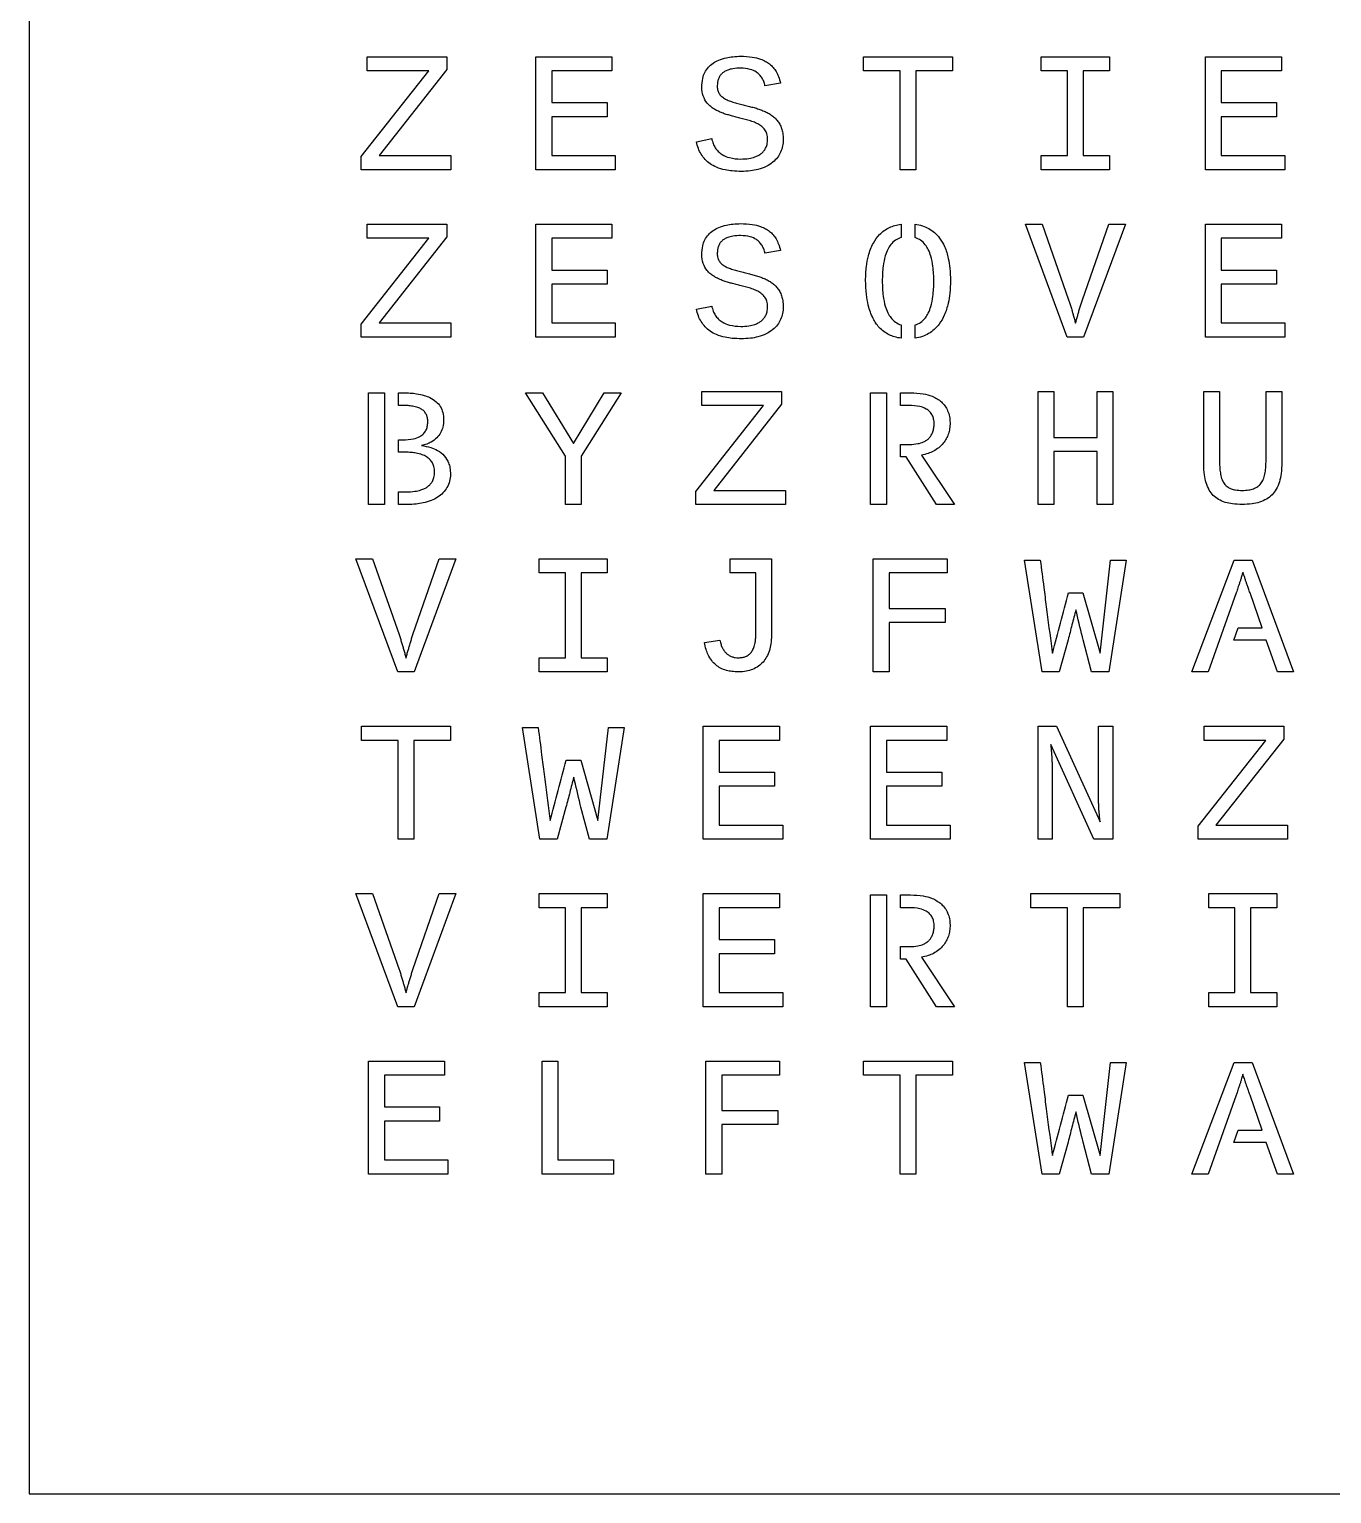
# Model space of a CAD drawing. Extents: x 0 to 550, y 0 to 550.
# Drawn here: x 0 to 259.4, y 0 to 291.6 of the extents above; entities that cross this region are included whole.
import ezdxf

# ---------------------------------------------------------------- set-up
doc = ezdxf.new("R2010")
doc.units = 0
doc.header["$MEASUREMENT"] = 0
for name, color, linetype in [('Rectangle', 7, 'Continuous'), ('ShapeString078', 7, 'Continuous'), ('ShapeString079', 7, 'Continuous'), ('ShapeString080', 7, 'Continuous'), ('ShapeString081', 7, 'Continuous'), ('ShapeString082', 7, 'Continuous'), ('ShapeString083', 7, 'Continuous'), ('ShapeString091', 7, 'Continuous'), ('ShapeString092', 7, 'Continuous'), ('ShapeString093', 7, 'Continuous'), ('ShapeString094', 7, 'Continuous'), ('ShapeString095', 7, 'Continuous'), ('ShapeString096', 7, 'Continuous'), ('ShapeString104', 7, 'Continuous'), ('ShapeString105', 7, 'Continuous'), ('ShapeString106', 7, 'Continuous'), ('ShapeString107', 7, 'Continuous'), ('ShapeString108', 7, 'Continuous'), ('ShapeString109', 7, 'Continuous'), ('ShapeString117', 7, 'Continuous'), ('ShapeString118', 7, 'Continuous'), ('ShapeString119', 7, 'Continuous'), ('ShapeString120', 7, 'Continuous'), ('ShapeString121', 7, 'Continuous'), ('ShapeString122', 7, 'Continuous'), ('ShapeString130', 7, 'Continuous'), ('ShapeString131', 7, 'Continuous'), ('ShapeString132', 7, 'Continuous'), ('ShapeString133', 7, 'Continuous'), ('ShapeString134', 7, 'Continuous'), ('ShapeString135', 7, 'Continuous'), ('ShapeString143', 7, 'Continuous'), ('ShapeString144', 7, 'Continuous'), ('ShapeString145', 7, 'Continuous'), ('ShapeString146', 7, 'Continuous'), ('ShapeString147', 7, 'Continuous'), ('ShapeString148', 7, 'Continuous'), ('ShapeString156', 7, 'Continuous'), ('ShapeString157', 7, 'Continuous'), ('ShapeString158', 7, 'Continuous'), ('ShapeString159', 7, 'Continuous'), ('ShapeString160', 7, 'Continuous'), ('ShapeString161', 7, 'Continuous')]:
    doc.layers.add(name, color=color, linetype=linetype)

msp = doc.modelspace()

# ---------------------------------------------------------------- linework, layer by layer
at = {"layer": 'Rectangle', "flags": 128}
msp.add_lwpolyline([(0, 0), (550, 0), (550, 550), (0, 550), (0, 0)], dxfattribs=at)
at = {"layer": 'ShapeString078', "flags": 128}
msp.add_lwpolyline([(79.58, 283.33), (67.29, 283.34), (67.29, 286.15), (83.15, 286.15), (83.15, 283.61), (69.66, 266.46), (83.93, 266.46), (83.93, 263.64), (66.09, 263.64), (66.09, 266.25), (79.58, 283.33)], dxfattribs=at)
at = {"layer": 'ShapeString079', "flags": 128}
msp.add_lwpolyline([(115.06, 277.01), (115.06, 274.19), (104.04, 274.19), (104.04, 266.46), (116.71, 266.46), (116.71, 263.64), (100.89, 263.64), (100.89, 286.15), (116.04, 286.15), (116.04, 283.34), (104.04, 283.34), (104.04, 277.01), (115.06, 277.01)], dxfattribs=at)
at = {"layer": 'ShapeString080', "flags": 128}
msp.add_lwpolyline([(148.97, 273.44, -0.047418), (149.45, 272.73, -0.042652), (149.83, 271.85, -0.049184), (150.05, 270.94, -0.035854), (150.15, 269.64, -0.051346), (150.02, 268.37, -0.051361), (149.63, 267.16, -0.062202), (149, 266.08, -0.058509), (148.07, 265.13, -0.058916), (146.78, 264.3, -0.050552), (145.1, 263.68, -0.034401), (143.63, 263.41, -0.028144), (141.8, 263.31, -0.023106), (140.01, 263.39, -0.028585), (138.58, 263.61, -0.045252), (136.86, 264.14, -0.056557), (135.59, 264.83, -0.050795), (134.59, 265.7, -0.051502), (133.8, 266.75, -0.045413), (133.25, 267.87, -0.040093), (132.86, 269.21), (135.9, 269.83, 0.040071), (136.21, 268.83, 0.046579), (136.61, 268.03, 0.055529), (137.22, 267.28, 0.055685), (137.97, 266.67, 0.082081), (139.47, 266.04, 0.059161), (141.69, 265.77, 0.03572), (143.32, 265.89, 0.04852), (144.49, 266.18, 0.038219), (145.18, 266.48, 0.043895), (145.73, 266.84, 0.051802), (146.25, 267.33, 0.052241), (146.64, 267.92, 0.070384), (146.92, 268.68, 0.053186), (147.04, 269.75, 0.071918), (146.88, 270.8, 0.088257), (146.5, 271.58, 0.05884), (145.89, 272.22, 0.053397), (145.08, 272.76, 0.031477), (144.19, 273.17, 0.027266), (143.11, 273.51, 0.00171), (142.02, 273.79, 0.00191), (141.05, 274.04, -0.002624), (140.08, 274.3, -0.002977), (139.23, 274.54, -0.01315), (138.4, 274.8, -0.013547), (137.62, 275.1, -0.02304), (136.86, 275.45, -0.023934), (136.18, 275.85, -0.037848), (135.55, 276.34, -0.038865), (135.01, 276.9, -0.088454), (134.23, 278.32, -0.082002), (133.94, 280.04, -0.049421), (134.12, 281.83, -0.07155), (134.54, 283.01, -0.060718), (135.25, 284.04, -0.062059), (136.17, 284.85, -0.053002), (137.32, 285.47, -0.044244), (138.82, 285.95, -0.02972), (140.11, 286.15, -0.024461), (141.69, 286.23, -0.036312), (143.99, 286.06, -0.048837), (145.65, 285.65, -0.037608), (146.63, 285.22, -0.042733), (147.42, 284.71, -0.049583), (148.14, 284.01, -0.049839), (148.72, 283.2, -0.03681), (149.2, 282.18, -0.030732), (149.61, 280.89), (146.51, 280.35, 0.037876), (146.26, 281.2, 0.044274), (145.93, 281.88, 0.054284), (145.42, 282.54, 0.055578), (144.81, 283.06, 0.085547), (143.55, 283.62, 0.062356), (141.67, 283.86, 0.036961), (140.14, 283.74, 0.052233), (139.09, 283.47, 0.044062), (138.46, 283.17, 0.051669), (137.97, 282.81, 0.060674), (137.55, 282.32, 0.059282), (137.25, 281.73, 0.049847), (137.08, 281.07, 0.039569), (137.01, 280.22, 0.070469), (137.13, 279.4, 0.079829), (137.44, 278.73, 0.060075), (137.94, 278.19, 0.053182), (138.63, 277.71, 0.030188), (139.4, 277.36, 0.025206), (140.37, 277.05, 0.00064), (141.38, 276.79, 0.000628), (142.4, 276.52, -0.002952), (143.42, 276.25, -0.003246), (144.34, 276, -0.015457), (145.26, 275.72, -0.016129), (146.11, 275.39, -0.023944), (146.95, 275.01, -0.02551), (147.7, 274.58, -0.042603), (148.38, 274.06, -0.042628), (148.97, 273.44)], format="xyb", dxfattribs=at)
at = {"layer": 'ShapeString081', "flags": 128}
msp.add_lwpolyline([(173.44, 283.34), (166.14, 283.34), (166.14, 286.15), (183.88, 286.15), (183.88, 283.34), (176.58, 283.34), (176.58, 263.64), (173.44, 263.64), (173.44, 283.34)], dxfattribs=at)
at = {"layer": 'ShapeString082', "flags": 128}
msp.add_lwpolyline([(209.91, 266.46), (215.12, 266.46), (215.12, 263.64), (201.55, 263.64), (201.55, 266.46), (206.76, 266.46), (206.76, 283.34), (201.55, 283.34), (201.55, 286.15), (215.12, 286.15), (215.12, 283.34), (209.91, 283.34), (209.91, 266.46)], dxfattribs=at)
at = {"layer": 'ShapeString083', "flags": 128}
msp.add_lwpolyline([(234.22, 286.15), (249.38, 286.15), (249.38, 283.34), (237.38, 283.34), (237.38, 277.01), (248.39, 277.01), (248.39, 274.19), (237.38, 274.19), (237.38, 266.46), (250.05, 266.46), (250.05, 263.64), (234.22, 263.64), (234.22, 286.15)], dxfattribs=at)
at = {"layer": 'ShapeString091', "flags": 128}
msp.add_lwpolyline([(83.15, 252.82), (83.15, 250.28), (69.66, 233.12), (83.93, 233.12), (83.93, 230.31), (66.09, 230.31), (66.09, 232.91), (79.58, 249.99), (67.29, 250), (67.29, 252.82), (83.15, 252.82)], dxfattribs=at)
at = {"layer": 'ShapeString092', "flags": 128}
msp.add_lwpolyline([(104.04, 250), (104.04, 243.67), (115.06, 243.67), (115.06, 240.86), (104.04, 240.86), (104.04, 233.12), (116.71, 233.12), (116.71, 230.31), (100.89, 230.31), (100.89, 252.82), (116.04, 252.82), (116.04, 250), (104.04, 250)], dxfattribs=at)
at = {"layer": 'ShapeString093', "flags": 128}
msp.add_lwpolyline([(134.54, 249.68, -0.060785), (135.25, 250.7, -0.062157), (136.17, 251.51, -0.05302), (137.32, 252.14, -0.044269), (138.82, 252.61, -0.029742), (140.11, 252.82, -0.02448), (141.69, 252.9, -0.036312), (143.99, 252.73, -0.048837), (145.65, 252.32, -0.037608), (146.63, 251.89, -0.042733), (147.42, 251.37, -0.049583), (148.14, 250.68, -0.049839), (148.72, 249.86, -0.036738), (149.2, 248.84, -0.030695), (149.61, 247.55), (146.51, 247.02, 0.037876), (146.26, 247.86, 0.044274), (145.93, 248.54, 0.054284), (145.42, 249.2, 0.055578), (144.81, 249.72, 0.085547), (143.55, 250.29, 0.062356), (141.67, 250.52, 0.036961), (140.14, 250.41, 0.052233), (139.09, 250.14, 0.044062), (138.46, 249.84, 0.051669), (137.97, 249.48, 0.060674), (137.55, 248.99, 0.059282), (137.25, 248.4, 0.049721), (137.08, 247.74, 0.039569), (137.01, 246.88, 0.070469), (137.13, 246.06, 0.079829), (137.44, 245.4, 0.060075), (137.94, 244.85, 0.053182), (138.63, 244.38, 0.030062), (139.4, 244.03, 0.025095), (140.37, 243.72, 0.000523), (141.38, 243.46, 0.000512), (142.4, 243.19, -0.003072), (143.42, 242.92, -0.003377), (144.34, 242.66, -0.01533), (145.26, 242.38, -0.016004), (146.11, 242.06, -0.024069), (146.95, 241.68, -0.025627), (147.7, 241.25, -0.042848), (148.38, 240.73, -0.042807), (148.97, 240.1, -0.047601), (149.45, 239.39, -0.042736), (149.83, 238.52, -0.049255), (150.05, 237.6, -0.03587), (150.15, 236.31, -0.051346), (150.02, 235.04, -0.051438), (149.63, 233.83, -0.062202), (149, 232.75, -0.058509), (148.07, 231.79, -0.058916), (146.78, 230.97, -0.050552), (145.1, 230.35, -0.034401), (143.63, 230.08, -0.028144), (141.8, 229.98, -0.023106), (140.01, 230.06, -0.028585), (138.58, 230.28, -0.045252), (136.86, 230.8, -0.056557), (135.59, 231.5, -0.050773), (134.59, 232.37, -0.051488), (133.8, 233.42, -0.045419), (133.25, 234.53, -0.040104), (132.86, 235.88), (135.9, 236.5, 0.040057), (136.21, 235.5, 0.046566), (136.61, 234.7, 0.055524), (137.22, 233.94, 0.055687), (137.97, 233.34, 0.082104), (139.47, 232.71, 0.059182), (141.69, 232.44, 0.035741), (143.32, 232.56, 0.048547), (144.49, 232.84, 0.038234), (145.18, 233.15, 0.043905), (145.74, 233.51, 0.051795), (146.25, 234, 0.052224), (146.64, 234.59, 0.070384), (146.92, 235.35, 0.053186), (147.04, 236.42, 0.071918), (146.88, 237.47, 0.088091), (146.5, 238.25, 0.05884), (145.89, 238.89, 0.053397), (145.08, 239.43, 0.031253), (144.19, 239.84, 0.027053), (143.11, 240.18, 0.00171), (142.02, 240.46, 0.00191), (141.05, 240.71, -0.002495), (140.08, 240.96, -0.002832), (139.23, 241.2, -0.013012), (138.4, 241.46, -0.013409), (137.62, 241.76, -0.022904), (136.86, 242.11, -0.023809), (136.18, 242.52, -0.037587), (135.55, 243, -0.038662), (135.01, 243.56, -0.088478), (134.23, 244.98, -0.081978), (133.94, 246.71, -0.049421), (134.12, 248.5, -0.07155), (134.54, 249.68)], format="xyb", dxfattribs=at)
at = {"layer": 'ShapeString094', "flags": 128}
for points in [[(169.88, 241.48, 0.02956), (170.06, 238.48, 0.042871), (170.48, 236.45, 0.040471), (170.99, 235.13, 0.051517), (171.58, 234.18, 0.073789), (172.51, 233.29, 0.077781), (173.61, 232.74), (173.61, 230.08, -0.037379), (172.34, 230.36, -0.041567), (171.25, 230.78, -0.046305), (170.2, 231.42, -0.045903), (169.27, 232.25, -0.071569), (168.05, 234.02, -0.054979), (167.09, 236.64, -0.033818), (166.71, 238.8, -0.026594), (166.56, 241.59, -0.028306), (166.72, 244.39, -0.036685), (167.12, 246.52, -0.056189), (168.11, 249.04, -0.072303), (169.34, 250.75, -0.045189), (170.26, 251.53, -0.045174), (171.3, 252.14, -0.040111), (172.37, 252.54, -0.036027), (173.61, 252.8), (173.61, 250.13, 0.07998), (172.51, 249.6, 0.076139), (171.57, 248.72, 0.052647), (170.99, 247.78, 0.041057), (170.47, 246.47, 0.042868), (170.06, 244.46, 0.029404), (169.88, 241.48)], [(183.45, 241.54, -0.024882), (183.32, 239.05, -0.030613), (183, 237.04, -0.047019), (182.23, 234.68, -0.057171), (181.21, 232.91, -0.048918), (180.22, 231.82, -0.051949), (179.1, 231, -0.049713), (177.87, 230.44, -0.045065), (176.41, 230.08), (176.41, 232.72, 0.08097), (177.52, 233.24, 0.07678), (178.46, 234.13, 0.052577), (179.04, 235.07, 0.040861), (179.55, 236.4, 0.042482), (179.96, 238.41, 0.029115), (180.14, 241.41, 0.029284), (179.96, 244.41, 0.042633), (179.55, 246.43, 0.040699), (179.04, 247.76, 0.052152), (178.45, 248.7, 0.075576), (177.52, 249.59, 0.07971), (176.41, 250.13), (176.41, 252.82, -0.044905), (177.88, 252.48, -0.049672), (179.13, 251.92, -0.052189), (180.27, 251.11, -0.04926), (181.27, 250.03, -0.061696), (182.27, 248.34, -0.048636), (183.03, 245.97, -0.029729), (183.33, 244.02, -0.023728), (183.45, 241.54)]]:
    msp.add_lwpolyline(points, format="xyb", dxfattribs=at)
at = {"layer": 'ShapeString095', "flags": 128}
msp.add_lwpolyline([(209.98, 230.31), (206.71, 230.31), (198.38, 252.82), (201.7, 252.82), (206.98, 237.74, -0.006562), (207.23, 236.99, -0.006122), (207.48, 236.18, -0.001622), (207.72, 235.36, -0.001881), (207.92, 234.66, -0.002292), (208.15, 233.86, -0.002368), (208.36, 233.08, -0.00277), (208.56, 233.82, -0.002565), (208.79, 234.63, -0.001669), (208.99, 235.32, -0.001418), (209.23, 236.13, -0.003515), (209.49, 236.96, -0.003684), (209.75, 237.74), (214.99, 252.82), (218.3, 252.82), (209.98, 230.31)], format="xyb", dxfattribs=at)
at = {"layer": 'ShapeString096', "flags": 128}
msp.add_lwpolyline([(234.22, 252.82), (249.38, 252.82), (249.38, 250), (237.38, 250), (237.38, 243.67), (248.39, 243.67), (248.39, 240.86), (237.38, 240.86), (237.38, 233.12), (250.05, 233.12), (250.05, 230.31), (234.22, 230.31), (234.22, 252.82)], dxfattribs=at)
at = {"layer": 'ShapeString104', "flags": 128}
msp.add_lwpolyline([(67.55, 219.22), (70.71, 219.22), (70.71, 196.98), (67.55, 196.98), (67.55, 219.22)], dxfattribs=at)
msp.add_lwpolyline([(83.18, 200.36, -0.059279), (82.37, 199.29, -0.058832), (81.33, 198.43, -0.047922), (80.04, 197.77, -0.041113), (78.44, 197.28, -0.029056), (77.03, 197.06, -0.024377), (75.34, 196.98), (73.52, 196.98), (73.52, 199.5), (75.09, 199.5, 0.031658), (76.79, 199.61, 0.043554), (77.99, 199.87, 0.036108), (78.73, 200.16, 0.042965), (79.31, 200.5, 0.055459), (79.87, 201, 0.058396), (80.28, 201.58, 0.069499), (80.58, 202.38, 0.05504), (80.7, 203.45, 0.057397), (80.58, 204.53, 0.07629), (80.27, 205.28, 0.064614), (79.78, 205.93, 0.060792), (79.09, 206.47, 0.053346), (78.24, 206.89, 0.041046), (77.04, 207.21, 0.025007), (76.08, 207.34, 0.020133), (74.86, 207.38), (73.52, 207.38), (73.52, 209.84), (74.41, 209.84, 0.050149), (76.52, 210.05, 0.078423), (77.79, 210.52, 0.069992), (78.51, 211.07, 0.076244), (78.99, 211.74, 0.065279), (79.26, 212.48, 0.053218), (79.36, 213.43, 0.047183), (79.28, 214.24, 0.059208), (79.08, 214.87, 0.076538), (78.69, 215.47, 0.074642), (78.12, 215.95, 0.0547), (77.38, 216.29, 0.039861), (76.3, 216.55, 0.022796), (75.45, 216.66, 0.018086), (74.38, 216.69), (73.52, 216.69), (73.52, 219.22), (74.35, 219.22, -0.016971), (75.87, 219.17, -0.020641), (77.12, 219.03, -0.032413), (78.64, 218.7, -0.041567), (79.78, 218.27, -0.066437), (81.02, 217.45, -0.077852), (81.85, 216.48, -0.075014), (82.34, 215.32, -0.06232), (82.52, 213.82, -0.057786), (82.36, 212.4, -0.068222), (81.92, 211.26, -0.071867), (81.17, 210.26, -0.063378), (80.05, 209.41, -0.043451), (79.2, 209.01, -0.036015), (78.11, 208.7, -0.04528), (79.97, 208.33, -0.058761), (81.32, 207.75, -0.082736), (82.62, 206.68, -0.083036), (83.5, 205.25, -0.056304), (83.77, 204.31, -0.039975), (83.88, 202.93, -0.065847), (83.7, 201.6, -0.066377), (83.18, 200.36)], format="xyb", dxfattribs=at)
at = {"layer": 'ShapeString105', "flags": 128}
msp.add_lwpolyline([(106.79, 206.6), (98.81, 219.22), (102.19, 219.22), (108.36, 209.14), (114.49, 219.22), (117.87, 219.22), (109.89, 206.6), (109.89, 196.98), (106.79, 196.98), (106.79, 206.6)], dxfattribs=at)
at = {"layer": 'ShapeString106', "flags": 128}
msp.add_lwpolyline([(146.25, 216.66), (133.96, 216.67), (133.96, 219.49), (149.82, 219.49), (149.82, 216.95), (136.33, 199.79), (150.6, 199.79), (150.6, 196.98), (132.76, 196.98), (132.76, 199.58), (146.25, 216.66)], dxfattribs=at)
at = {"layer": 'ShapeString107', "flags": 128}
msp.add_lwpolyline([(167.55, 219.22), (170.69, 219.22), (170.69, 196.98), (167.55, 196.98), (167.55, 219.22)], dxfattribs=at)
msp.add_lwpolyline([(177.7, 206.82), (184.29, 196.98), (180.67, 196.98), (174.63, 206.46), (173.52, 206.46), (173.52, 208.94), (175.32, 208.94, 0.04409), (176.96, 209.09, 0.061365), (178.09, 209.44, 0.047562), (178.73, 209.8, 0.052492), (179.24, 210.24, 0.053958), (179.64, 210.79, 0.050068), (179.95, 211.45, 0.04167), (180.14, 212.21, 0.039914), (180.21, 213.02, 0.052603), (180.1, 213.99, 0.064598), (179.84, 214.74, 0.076008), (179.35, 215.43, 0.070169), (178.62, 215.99, 0.079231), (177.33, 216.48, 0.050697), (175.19, 216.69), (173.52, 216.69), (173.52, 219.22), (175.5, 219.22, -0.039451), (178.02, 219.02, -0.054414), (179.79, 218.54, -0.043009), (180.82, 218.02, -0.048743), (181.64, 217.41, -0.054186), (182.35, 216.61, -0.052419), (182.89, 215.64, -0.050545), (183.25, 214.48, -0.050551), (183.37, 213.28, -0.036551), (183.28, 212.06, -0.042367), (183.04, 211.03, -0.048505), (182.63, 210.07, -0.04703), (182.03, 209.18, -0.051702), (181.15, 208.29, -0.050805), (180.09, 207.59, -0.042598), (179.01, 207.14, -0.037055), (177.7, 206.82)], format="xyb", dxfattribs=at)
at = {"layer": 'ShapeString108', "flags": 128}
msp.add_lwpolyline([(212.65, 219.49), (215.79, 219.49), (215.79, 196.98), (212.65, 196.98), (212.65, 207.53), (204.04, 207.53), (204.04, 196.98), (200.89, 196.98), (200.89, 219.49), (204.04, 219.49), (204.04, 210.34), (212.65, 210.34), (212.65, 219.49)], dxfattribs=at)
at = {"layer": 'ShapeString109', "flags": 128}
msp.add_lwpolyline([(237.04, 205.68, 0.019366), (237.11, 204.11, 0.026724), (237.25, 202.99, 0.045369), (237.56, 201.91, 0.059802), (237.96, 201.15, 0.076274), (238.55, 200.54, 0.071736), (239.33, 200.11, 0.051884), (240.22, 199.88, 0.036226), (241.52, 199.79, 0.034827), (242.87, 199.88, 0.049262), (243.79, 200.11, 0.067609), (244.64, 200.55, 0.073206), (245.28, 201.15, 0.065408), (245.73, 201.93, 0.050264), (246.07, 203.04, 0.029546), (246.24, 204.23, 0.021203), (246.31, 205.89), (246.31, 219.49), (249.44, 219.49), (249.44, 205.36, -0.031235), (249.3, 203.13, -0.042355), (248.96, 201.51, -0.055798), (248.33, 200.02, -0.065839), (247.5, 198.91, -0.066165), (246.42, 198.06, -0.059393), (245.03, 197.44, -0.042547), (243.52, 197.11, -0.032789), (241.53, 196.98, -0.03176), (239.63, 197.1, -0.040499), (238.18, 197.4, -0.05778), (236.84, 197.99, -0.064047), (235.79, 198.8, -0.063999), (235, 199.86, -0.053437), (234.36, 201.31, -0.043278), (234.03, 202.87, -0.031304), (233.89, 205.06), (233.89, 219.49), (237.04, 219.49), (237.04, 205.68)], format="xyb", dxfattribs=at)
at = {"layer": 'ShapeString117', "flags": 128}
msp.add_lwpolyline([(73.64, 171.07, -0.006514), (73.9, 170.32, -0.006084), (74.15, 169.51, -0.001673), (74.39, 168.7, -0.001946), (74.59, 168, -0.002265), (74.82, 167.19, -0.002344), (75.03, 166.41, -0.002746), (75.23, 167.16, -0.002539), (75.46, 167.96, -0.001399), (75.66, 168.65, -0.001185), (75.9, 169.47, -0.003475), (76.15, 170.29, -0.003637), (76.41, 171.07), (81.66, 186.15), (84.96, 186.15), (76.64, 163.64), (73.38, 163.64), (65.05, 186.15), (68.37, 186.15), (73.64, 171.07)], format="xyb", dxfattribs=at)
at = {"layer": 'ShapeString118', "flags": 128}
msp.add_lwpolyline([(115.12, 186.15), (115.12, 183.34), (109.91, 183.34), (109.91, 166.46), (115.12, 166.46), (115.12, 163.64), (101.55, 163.64), (101.55, 166.46), (106.76, 166.46), (106.76, 183.34), (101.55, 183.34), (101.55, 186.15), (115.12, 186.15)], dxfattribs=at)
at = {"layer": 'ShapeString119', "flags": 128}
msp.add_lwpolyline([(139.55, 186.15), (147.81, 186.15), (147.81, 170.87, -0.034783), (147.69, 169.25, -0.040624), (147.39, 167.9, -0.04985), (146.85, 166.62, -0.055628), (146.13, 165.61, -0.058551), (145.21, 164.78, -0.054893), (144.06, 164.15, -0.053561), (142.8, 163.78, -0.044017), (141.21, 163.64, -0.032), (139.91, 163.73, -0.037908), (138.83, 163.95, -0.050031), (137.67, 164.41, -0.054336), (136.72, 165.05, -0.058052), (135.91, 165.9, -0.050164), (135.21, 167.06, -0.034543), (134.79, 168.13, -0.028369), (134.45, 169.48), (137.54, 169.97, 0.032733), (137.76, 169.08, 0.040366), (138.04, 168.39, 0.039421), (138.44, 167.77, 0.046257), (138.87, 167.3, 0.047627), (139.38, 166.93, 0.048885), (139.95, 166.66, 0.043031), (140.56, 166.51, 0.0403), (141.23, 166.46, 0.044329), (142.03, 166.53, 0.053802), (142.66, 166.71, 0.06725), (143.29, 167.08, 0.066619), (143.81, 167.6, 0.059577), (144.2, 168.27, 0.048078), (144.5, 169.2, 0.030376), (144.63, 169.97, 0.024464), (144.67, 170.94), (144.67, 183.34), (139.55, 183.34), (139.55, 186.15)], format="xyb", dxfattribs=at)
at = {"layer": 'ShapeString120', "flags": 128}
msp.add_lwpolyline([(171.24, 183.34), (171.24, 176.3), (182.38, 176.3), (182.38, 173.49), (171.24, 173.49), (171.24, 163.64), (168.08, 163.64), (168.08, 186.15), (182.78, 186.15), (182.78, 183.34), (171.24, 183.34)], dxfattribs=at)
at = {"layer": 'ShapeString121', "flags": 128}
msp.add_lwpolyline([(206.88, 170.03), (205.13, 163.64), (201.7, 163.64), (198.22, 185.89), (201.34, 185.89, 0.000085), (202.04, 180.47, 0.00012), (202.53, 176.62, 0.000568), (203.63, 168.25, 0.005379), (203.76, 167.37, 0.000303), (205.36, 173.37, 0.000302), (206.95, 179.39), (209.84, 179.39), (213.24, 167.37), (215.35, 185.89), (218.46, 185.89), (215, 163.64), (211.57, 163.64), (209.86, 170.03, 0.001506), (209.72, 170.6, 0.000159), (208.44, 176.01, 0.000672), (207.65, 173.01, 0.000678), (206.88, 170.03)], format="xyb", dxfattribs=at)
at = {"layer": 'ShapeString122', "flags": 128}
msp.add_lwpolyline([(239.96, 185.89), (243.54, 185.89), (251.79, 163.64), (248.6, 163.64), (246.32, 169.94), (239.91, 169.94), (240.72, 172.4), (245.52, 172.4), (243.11, 179.37, -0.001217), (242.8, 180.26, -0.00283), (242.66, 180.65, -0.003753), (242.44, 181.28, -0.004226), (242.24, 181.85, 0.00036), (242.06, 182.44, 0.000476), (241.91, 182.88, 0.000584), (241.77, 183.32, 0.001295), (241.71, 183.51, 0.006409), (241.64, 183.32, 0.002846), (241.51, 182.87, -0.003072), (241.37, 182.43, -0.002307), (241.19, 181.84, -0.001507), (241, 181.27, -0.001325), (240.78, 180.62, -0.000599), (240.47, 179.67, -0.00192), (240.38, 179.37), (234.78, 163.64), (231.55, 163.64), (239.96, 185.89)], format="xyb", dxfattribs=at)
at = {"layer": 'ShapeString130', "flags": 128}
msp.add_lwpolyline([(76.58, 130.31), (73.44, 130.31), (73.44, 150), (66.14, 150), (66.14, 152.82), (83.88, 152.82), (83.88, 150), (76.58, 150), (76.58, 130.31)], dxfattribs=at)
at = {"layer": 'ShapeString131', "flags": 128}
msp.add_lwpolyline([(106.88, 136.69), (105.13, 130.31), (101.7, 130.31), (98.22, 152.55), (101.34, 152.55, 0.000085), (102.04, 147.13, 0.00012), (102.53, 143.29, 0.000568), (103.63, 134.92, 0.005378), (103.76, 134.03, 0.000313), (105.36, 140.04, 0.000312), (106.95, 146.06), (109.84, 146.06), (113.24, 134.03), (115.35, 152.55), (118.46, 152.55), (115, 130.31), (111.57, 130.31), (109.86, 136.69, 0.00142), (109.72, 137.27, 0.00015), (108.44, 142.67, 0.000683), (107.65, 139.67, 0.000689), (106.88, 136.69)], format="xyb", dxfattribs=at)
at = {"layer": 'ShapeString132', "flags": 128}
msp.add_lwpolyline([(137.38, 140.86), (137.38, 133.12), (150.05, 133.12), (150.05, 130.31), (134.22, 130.31), (134.22, 152.82), (149.38, 152.82), (149.38, 150), (137.38, 150), (137.38, 143.67), (148.39, 143.67), (148.39, 140.86), (137.38, 140.86)], dxfattribs=at)
at = {"layer": 'ShapeString133', "flags": 128}
msp.add_lwpolyline([(170.71, 150), (170.71, 143.67), (181.72, 143.67), (181.72, 140.86), (170.71, 140.86), (170.71, 133.12), (183.38, 133.12), (183.38, 130.31), (167.55, 130.31), (167.55, 152.82), (182.71, 152.82), (182.71, 150), (170.71, 150)], dxfattribs=at)
at = {"layer": 'ShapeString134', "flags": 128}
msp.add_lwpolyline([(215.79, 130.31), (212, 130.31), (203.43, 149.2, -0.0007), (203.49, 148.49, -0.000659), (203.56, 147.73, -0.005669), (203.61, 147.09, -0.004841), (203.65, 146.34, -0.006988), (203.68, 145.61, -0.00794), (203.69, 144.96), (203.69, 130.31), (200.89, 130.31), (200.89, 152.82), (204.55, 152.82), (213.25, 133.79, -0.003818), (213.18, 134.46, -0.003341), (213.11, 135.23, -0.006601), (213.05, 135.88, -0.005274), (213, 136.69, -0.006799), (212.97, 137.52, -0.006538), (212.96, 138.38), (212.96, 152.82), (215.79, 152.82), (215.79, 130.31)], format="xyb", dxfattribs=at)
at = {"layer": 'ShapeString135', "flags": 128}
msp.add_lwpolyline([(233.96, 150), (233.96, 152.82), (249.82, 152.82), (249.82, 150.28), (236.33, 133.12), (250.6, 133.12), (250.6, 130.31), (232.76, 130.31), (232.76, 132.91), (246.25, 149.99), (233.96, 150)], dxfattribs=at)
at = {"layer": 'ShapeString143', "flags": 128}
msp.add_lwpolyline([(73.38, 96.98), (65.05, 119.49), (68.37, 119.49), (73.64, 104.41, -0.006456), (73.9, 103.65, -0.006037), (74.15, 102.84, -0.001757), (74.39, 102.03, -0.002038), (74.59, 101.33, -0.002331), (74.82, 100.52, -0.002408), (75.03, 99.75, -0.002812), (75.23, 100.49, -0.002606), (75.46, 101.3, -0.001494), (75.66, 101.99, -0.001269), (75.9, 102.8, -0.003429), (76.15, 103.62, -0.003586), (76.41, 104.41), (81.66, 119.49), (84.96, 119.49), (76.64, 96.98), (73.38, 96.98)], format="xyb", dxfattribs=at)
at = {"layer": 'ShapeString144', "flags": 128}
msp.add_lwpolyline([(101.55, 119.49), (115.12, 119.49), (115.12, 116.67), (109.91, 116.67), (109.91, 99.79), (115.12, 99.79), (115.12, 96.98), (101.55, 96.98), (101.55, 99.79), (106.76, 99.79), (106.76, 116.67), (101.55, 116.67), (101.55, 119.49)], dxfattribs=at)
at = {"layer": 'ShapeString145', "flags": 128}
msp.add_lwpolyline([(150.05, 99.79), (150.05, 96.98), (134.22, 96.98), (134.22, 119.49), (149.38, 119.49), (149.38, 116.67), (137.38, 116.67), (137.38, 110.34), (148.39, 110.34), (148.39, 107.53), (137.38, 107.53), (137.38, 99.79), (150.05, 99.79)], dxfattribs=at)
at = {"layer": 'ShapeString146', "flags": 128}
msp.add_lwpolyline([(170.69, 96.98), (167.55, 96.98), (167.55, 119.22), (170.69, 119.22), (170.69, 96.98)], dxfattribs=at)
msp.add_lwpolyline([(175.19, 116.69), (173.52, 116.69), (173.52, 119.22), (175.5, 119.22, -0.039451), (178.02, 119.02, -0.054414), (179.79, 118.54, -0.043009), (180.82, 118.02, -0.048743), (181.64, 117.41, -0.054186), (182.35, 116.61, -0.052419), (182.89, 115.64, -0.050545), (183.25, 114.48, -0.050551), (183.37, 113.28, -0.036551), (183.28, 112.06, -0.042367), (183.04, 111.03, -0.048505), (182.63, 110.07, -0.04703), (182.03, 109.18, -0.051702), (181.15, 108.29, -0.050805), (180.09, 107.59, -0.042598), (179.01, 107.14, -0.037055), (177.7, 106.82), (184.29, 96.98), (180.67, 96.98), (174.63, 106.46), (173.52, 106.46), (173.52, 108.94), (175.32, 108.94, 0.04409), (176.96, 109.09, 0.061365), (178.09, 109.44, 0.047562), (178.73, 109.8, 0.052492), (179.24, 110.24, 0.053958), (179.64, 110.79, 0.050068), (179.95, 111.45, 0.04167), (180.14, 112.21, 0.039914), (180.21, 113.02, 0.052603), (180.1, 113.99, 0.064598), (179.84, 114.74, 0.076008), (179.35, 115.43, 0.070169), (178.62, 115.99, 0.079231), (177.33, 116.48, 0.050697), (175.19, 116.69)], format="xyb", dxfattribs=at)
at = {"layer": 'ShapeString147', "flags": 128}
msp.add_lwpolyline([(199.47, 116.67), (199.47, 119.49), (217.21, 119.49), (217.21, 116.67), (209.91, 116.67), (209.91, 96.98), (206.78, 96.98), (206.78, 116.67), (199.47, 116.67)], dxfattribs=at)
at = {"layer": 'ShapeString148', "flags": 128}
msp.add_lwpolyline([(240.09, 116.67), (234.88, 116.67), (234.88, 119.49), (248.45, 119.49), (248.45, 116.67), (243.24, 116.67), (243.24, 99.79), (248.45, 99.79), (248.45, 96.98), (234.88, 96.98), (234.88, 99.79), (240.09, 99.79), (240.09, 116.67)], dxfattribs=at)
at = {"layer": 'ShapeString156', "flags": 128}
msp.add_lwpolyline([(67.55, 63.64), (67.55, 86.15), (82.71, 86.15), (82.71, 83.34), (70.71, 83.34), (70.71, 77.01), (81.72, 77.01), (81.72, 74.19), (70.71, 74.19), (70.71, 66.46), (83.38, 66.46), (83.38, 63.64), (67.55, 63.64)], dxfattribs=at)
at = {"layer": 'ShapeString157', "flags": 128}
msp.add_lwpolyline([(116.35, 66.46), (116.35, 63.64), (102.13, 63.64), (102.13, 86.15), (105.27, 86.15), (105.27, 66.46), (116.35, 66.46)], dxfattribs=at)
at = {"layer": 'ShapeString158', "flags": 128}
msp.add_lwpolyline([(137.9, 63.64), (134.75, 63.64), (134.75, 86.15), (149.44, 86.15), (149.44, 83.34), (137.9, 83.34), (137.9, 76.3), (149.05, 76.3), (149.05, 73.49), (137.9, 73.49), (137.9, 63.64)], dxfattribs=at)
at = {"layer": 'ShapeString159', "flags": 128}
msp.add_lwpolyline([(176.58, 83.34), (176.58, 63.64), (173.44, 63.64), (173.44, 83.34), (166.14, 83.34), (166.14, 86.15), (183.88, 86.15), (183.88, 83.34), (176.58, 83.34)], dxfattribs=at)
at = {"layer": 'ShapeString160', "flags": 128}
msp.add_lwpolyline([(215.35, 85.89), (218.46, 85.89), (215, 63.64), (211.57, 63.64), (209.86, 70.03, 0.001465), (209.72, 70.6, 0.000155), (208.44, 76.01, 0.000674), (207.65, 73.01, 0.000679), (206.88, 70.03), (205.13, 63.64), (201.7, 63.64), (198.22, 85.89), (201.34, 85.89, 0.000085), (202.04, 80.47, 0.00012), (202.53, 76.62, 0.000568), (203.63, 68.25, 0.005379), (203.76, 67.37, 0.000308), (205.36, 73.37, 0.000307), (206.95, 79.39), (209.84, 79.39), (213.24, 67.37), (215.35, 85.89)], format="xyb", dxfattribs=at)
at = {"layer": 'ShapeString161', "flags": 128}
msp.add_lwpolyline([(248.6, 63.64), (246.32, 69.94), (239.91, 69.94), (240.72, 72.4), (245.52, 72.4), (243.11, 79.37, -0.001191), (242.8, 80.26, -0.002771), (242.66, 80.65, -0.003691), (242.44, 81.29, -0.004162), (242.24, 81.85, 0.000421), (242.06, 82.44, 0.000557), (241.91, 82.88, 0.000592), (241.77, 83.32, 0.001313), (241.71, 83.51, 0.006431), (241.64, 83.32, 0.002855), (241.51, 82.87, -0.002996), (241.37, 82.43, -0.002246), (241.19, 81.84, -0.001442), (241, 81.27, -0.001266), (240.78, 80.62, -0.000621), (240.47, 79.67, -0.001996), (240.38, 79.37), (234.78, 63.64), (231.55, 63.64), (239.96, 85.89), (243.54, 85.89), (251.79, 63.64), (248.6, 63.64)], format="xyb", dxfattribs=at)

doc.saveas('drawing.dxf')
